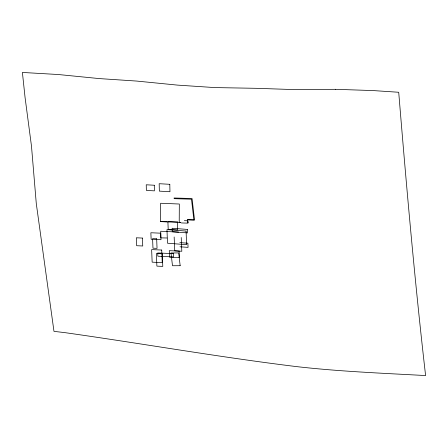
<?xml version="1.0" encoding="UTF-8"?>
<svg xmlns="http://www.w3.org/2000/svg" width="448" height="448" viewBox="0 0 448 448"><rect width="100%" height="100%" fill="white"/><g stroke="black" fill="none" stroke-linecap="round" stroke-linejoin="round"><path stroke-width="0.67" d="M179.217 222.382L179.323 204.019L160.625 203.263L160.518 221.626L180.908 222.449L179.743 222.247M161.79 221.57L160.518 221.626L166.807 221.743M167.014 237.994L160.815 237.871L160.737 231.241L178.567 232.12M184.346 220.674L187.712 220.769L187.981 223.143L181.362 222.947M179.838 242.626L187.88 243.208L188.054 247.369L180.012 246.792M187.712 220.769L187.606 219.884L194.55 220.086L192.058 198.526L174.076 197.994L174.16 198.682L191.486 199.192L193.883 219.862L187.387 219.671L187.516 220.763M187.734 221.206L187.919 222.762L187.785 221.206M181.222 237.485L181.81 251.278L174.742 250.768L174.154 236.981M335.558 89.309L293.877 89.578L256.29 88.312L214.805 87.584L177.453 85.109L136.606 81.06L99.249 78.585L58.402 74.53L22.4 72.442L25.077 97.591L31.5 146.272L36.277 203.493L53.973 331.363L64.669 332.606C142.01 343.51 218.949 357.123 296.492 366.598C339.366 371.498 382.53 373.206 425.6 375.558C414.775 281.31 406.493 186.805 398.714 92.266L373.145 90.574L335.558 89.309M180.163 265.703L172.486 265.737L170.996 252.963L178.679 252.93L180.163 265.703M177.386 221.928L167.888 221.502L168.207 229.426L177.705 229.852L177.386 221.928M160.726 233.19L150.864 232.747L151.127 239.271L160.989 239.714L160.726 233.19M142.425 238.067L136.321 237.793L136.634 245.711L142.744 245.986L142.425 238.067M156.666 238.812L152.594 238.627L152.975 248.181L157.046 248.366L156.666 238.812M161.728 250.046L151.648 249.598L152.152 262.17L162.232 262.618L161.728 250.046M179.15 251.115L169.288 250.673L169.551 257.191L179.413 257.634L179.15 251.115M173.387 253.652L157.735 252.952L157.864 256.217L173.522 256.922L173.387 253.652M162.282 253.82L156.38 253.557L156.884 266.129L162.786 266.392L162.282 253.82M169.798 184.302L159.174 183.708L159.354 191.134L169.966 191.727L169.798 184.302M154.28 185.237L146.238 184.789L146.362 190.411L154.398 190.859L154.28 185.237M187.337 229.421L172.138 228.25L172.273 231.745L187.466 232.91L187.337 229.421M186.082 231.073L166.97 229.606L167.485 243.219L186.598 244.692L186.082 231.073"/></g></svg>
